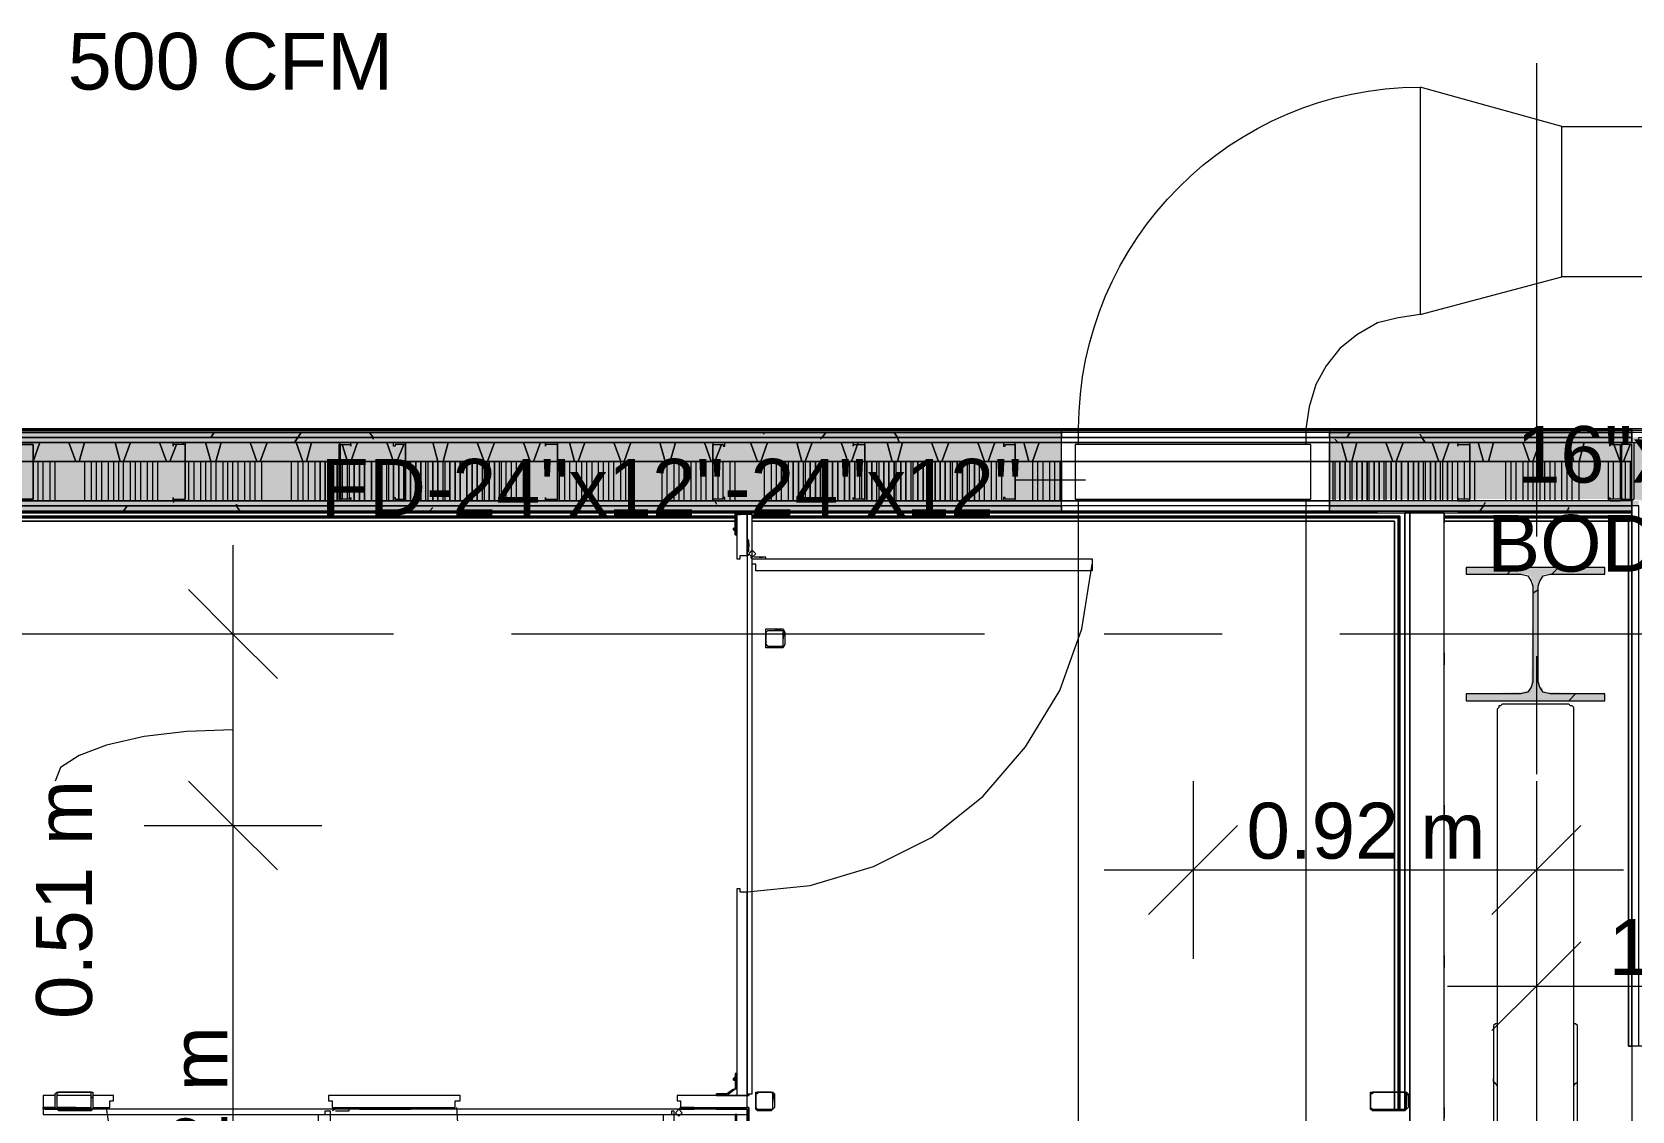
# Model space of a CAD drawing. Header units: metres. Extents: x -2 to 237, y -8 to 52.
# Drawn here: x 36.022 to 40.313, y 30.914 to 33.807 of the extents above; entities that cross this region are included whole.
import ezdxf

# ---------------------------------------------------------------- set-up
doc = ezdxf.new("R2010")
doc.units = ezdxf.units.M
doc.layers.add('HVAC - Ductos', color=5, linetype='Continuous', lineweight=0)
doc.layers.add('PDF_Text', color=7, linetype='Continuous', lineweight=0)
doc.layers.add('PDF_Geometry', color=7, linetype='Continuous', lineweight=0, true_color=0xaaaaaa)
doc.layers.add('PDF_Solid Fills', color=7, linetype='Continuous', lineweight=0, true_color=0xffffff)
doc.styles.add('PDF Helvetica', font='')
doc.styles.get('PDF Helvetica').set_extended_font_data('Helvetica')

msp = doc.modelspace()

# ---------------------------------------------------------------- hatches: boundary and pattern name
at = {"layer": 'PDF_Solid Fills', "lineweight": 0, "transparency": 33554559}
h = msp.add_hatch(color=256, dxfattribs=at)
h.paths.add_polyline_path([(31.3194, 32.7197), (31.3194, 32.7334), (31.159, 32.7334), (31.159, 32.7197)])
h.paths.add_polyline_path([(39.5022, 32.7197), (40.3131, 32.7197), (40.3131, 32.7334), (39.5022, 32.7334)])
h.paths.add_polyline_path([(38.7828, 32.7197), (38.7828, 32.7334), (31.8142, 32.7334), (31.8142, 32.7197)])
h = msp.add_hatch(color=256, dxfattribs=at)
h.paths.add_polyline_path([(31.3194, 32.7197), (31.3194, 32.7334), (31.159, 32.7334), (31.159, 32.7197)])
h.paths.add_polyline_path([(39.5022, 32.7197), (40.3131, 32.7197), (40.3131, 32.7334), (39.5022, 32.7334)])
h.paths.add_polyline_path([(38.7828, 32.7197), (38.7828, 32.7334), (31.8142, 32.7334), (31.8142, 32.7197)])
h = msp.add_hatch(color=256, dxfattribs=at)
h.paths.add_polyline_path([(31.3194, 32.7059), (31.3194, 32.7197), (31.159, 32.7197), (31.159, 32.7059)])
h.paths.add_polyline_path([(39.5022, 32.7197), (39.5022, 32.7059), (40.3314, 32.7059), (40.3314, 32.7197)])
h.paths.add_polyline_path([(31.8142, 32.7197), (31.8142, 32.7059), (38.7828, 32.7059), (38.7828, 32.7197)])
h = msp.add_hatch(color=256, dxfattribs=at)
h.paths.add_polyline_path([(31.3194, 32.7059), (31.3194, 32.7197), (31.159, 32.7197), (31.159, 32.7059)])
h.paths.add_polyline_path([(39.5022, 32.7197), (39.5022, 32.7059), (40.3131, 32.7059), (40.3131, 32.7197)])
h.paths.add_polyline_path([(31.8142, 32.7197), (31.8142, 32.7059), (38.7828, 32.7059), (38.7828, 32.7197)])
h = msp.add_hatch(color=256, dxfattribs=at)
h.paths.add_polyline_path([(31.3194, 32.6555), (31.3194, 32.7059), (31.159, 32.7059), (31.159, 32.6555)])
h.paths.add_polyline_path([(39.5022, 32.7059), (39.5022, 32.6555), (40.3451, 32.6555), (40.3451, 32.7059)])
h.paths.add_polyline_path([(31.8142, 32.7059), (31.8142, 32.6555), (38.7828, 32.6555), (38.7828, 32.7059)])
h = msp.add_hatch(color=256, dxfattribs=at)
h.paths.add_polyline_path([(31.3194, 32.6555), (31.3194, 32.7059), (31.159, 32.7059), (31.159, 32.6555)])
h.paths.add_polyline_path([(39.5022, 32.7059), (39.5022, 32.6555), (40.3131, 32.6555), (40.3131, 32.7059)])
h.paths.add_polyline_path([(31.8142, 32.7059), (31.8142, 32.6555), (38.7828, 32.6555), (38.7828, 32.7059)])
h = msp.add_hatch(color=256, dxfattribs=at)
h.paths.add_polyline_path([(36.4004, 32.7059), (36.4279, 32.7013), (36.4279, 32.7059)])
h.paths.add_polyline_path([(36.4279, 32.5547), (36.4004, 32.5547), (36.4279, 32.5502)])
h = msp.add_hatch(color=256, dxfattribs=at)
h.paths.add_polyline_path([(36.996, 32.7059), (37.0235, 32.7013), (37.0235, 32.7059)])
h.paths.add_polyline_path([(37.0235, 32.5547), (36.9914, 32.5547), (37.0235, 32.5502)])
h = msp.add_hatch(color=256, dxfattribs=at)
h.paths.add_polyline_path([(37.4266, 32.7013), (37.4266, 32.7059), (37.3992, 32.7059)])
h.paths.add_polyline_path([(37.4266, 32.5502), (37.4266, 32.5547), (37.3992, 32.5547)])
h = msp.add_hatch(color=256, dxfattribs=at)
h.paths.add_polyline_path([(40.3131, 32.7013), (40.3131, 32.7059), (40.2856, 32.7059)])
h.paths.add_polyline_path([(40.3131, 32.5502), (40.3131, 32.5547), (40.2856, 32.5547)])
h.paths.add_polyline_path([(40.3131, 32.5547), (40.3177, 32.628), (40.3131, 32.628)])
h = msp.add_hatch(color=256, dxfattribs=at)
h.paths.add_polyline_path([(31.3194, 32.5502), (31.3194, 32.6555), (31.159, 32.6555), (31.159, 32.5502)])
h.paths.add_polyline_path([(40.3451, 32.5502), (40.3451, 32.6555), (39.5022, 32.6555), (39.5022, 32.5547), (40.3131, 32.5547)])
h.paths.add_polyline_path([(38.7828, 32.5547), (38.7828, 32.6555), (31.8142, 32.6555), (31.8142, 32.5502), (38.2239, 32.5547)])
h = msp.add_hatch(color=256, dxfattribs=at)
h.paths.add_polyline_path([(31.3194, 32.5502), (31.3194, 32.6555), (31.159, 32.6555), (31.159, 32.5502)])
h.paths.add_polyline_path([(39.5022, 32.5547), (40.3131, 32.5547), (40.3131, 32.6555), (39.5022, 32.6555)])
h.paths.add_polyline_path([(38.7828, 32.5502), (38.7828, 32.6555), (31.8142, 32.6555), (31.8142, 32.5502)])
h = msp.add_hatch(color=256, dxfattribs=at)
h.paths.add_polyline_path([(31.3194, 32.5364), (31.3194, 32.5502), (31.159, 32.5502), (31.159, 32.5364)])
h.paths.add_polyline_path([(39.5022, 32.5502), (39.5022, 32.5364), (40.3314, 32.5364), (40.3314, 32.5502)])
h.paths.add_polyline_path([(31.8142, 32.5502), (31.8142, 32.5364), (38.7828, 32.5364), (38.7828, 32.5502)])
h = msp.add_hatch(color=256, dxfattribs=at)
h.paths.add_polyline_path([(31.3194, 32.5364), (31.3194, 32.5502), (31.159, 32.5502), (31.159, 32.5364)])
h.paths.add_polyline_path([(39.5022, 32.5502), (39.5022, 32.5364), (40.3131, 32.5364), (40.3131, 32.5502)])
h.paths.add_polyline_path([(31.8142, 32.5502), (31.8142, 32.5364), (38.7828, 32.5364), (38.7828, 32.5502)])
h = msp.add_hatch(color=256, dxfattribs=at)
h.paths.add_polyline_path([(31.3194, 32.5227), (31.3194, 32.5364), (31.159, 32.5364), (31.159, 32.5227)])
h.paths.add_polyline_path([(39.5022, 32.5364), (39.5022, 32.5227), (40.3131, 32.5227), (40.3131, 32.5364)])
h.paths.add_polyline_path([(31.8142, 32.5364), (31.8142, 32.5227), (38.7828, 32.5227), (38.7828, 32.5364)])
h = msp.add_hatch(color=256, dxfattribs=at)
h.paths.add_polyline_path([(31.3194, 32.5227), (31.3194, 32.5364), (31.159, 32.5364), (31.159, 32.5227)])
h.paths.add_polyline_path([(39.5022, 32.5364), (39.5022, 32.5227), (40.3131, 32.5227), (40.3131, 32.5364)])
h.paths.add_polyline_path([(31.8142, 32.5364), (31.8142, 32.5227), (38.7828, 32.5227), (38.7828, 32.5364)])
msp.add_hatch(color=256, dxfattribs=at).paths.add_polyline_path([(40.2398, 32.3531), (40.2398, 32.3715), (39.8687, 32.3715), (39.8687, 32.3531), (40.0336, 32.3531), (40.0428, 32.344), (40.0428, 32.3348), (40.0474, 32.3348), (40.0428, 32.0553), (40.0382, 32.0462), (40.0336, 32.0416), (40.0153, 32.037), (39.8687, 32.0324), (39.8687, 32.0141), (40.2398, 32.0141), (40.2398, 32.0324), (40.0932, 32.037), (40.0748, 32.037), (40.0748, 32.0462), (40.0702, 32.0508), (40.0657, 32.0508), (40.0657, 32.0645), (40.0611, 32.0645), (40.0611, 32.3257), (40.0657, 32.3394), (40.0702, 32.344), (40.0748, 32.3531)])
h = msp.add_hatch(color=256, dxfattribs=at)
h.paths.add_polyline_path([(38.0406, 32.1973), (38.0361, 32.1973), (38.0361, 32.1653), (38.0406, 32.1973)])
h.paths.add_polyline_path([(38.0315, 32.2019), (38.0315, 32.2065), (37.9948, 32.2065)])
h.paths.add_polyline_path([(37.9948, 32.1607), (38.0315, 32.1561), (38.0315, 32.1607)])
h = msp.add_hatch(color=256, dxfattribs=at)
h.paths.add_polyline_path([(36.0843, 30.9236), (36.0888, 30.9603), (36.0843, 30.9603)])
h.paths.add_polyline_path([(36.0934, 30.9191), (36.1796, 30.9145), (36.1805, 30.9145), (36.1805, 30.9191)])
h.paths.add_polyline_path([(36.1805, 30.9236), (36.185, 30.9603), (36.1805, 30.9603)])
h = msp.add_hatch(color=256, dxfattribs=at)
h.paths.add_polyline_path([(38.0085, 30.9236), (38.0131, 30.9603), (38.0085, 30.9603)])
h.paths.add_polyline_path([(37.9673, 30.9191), (38.0036, 30.9145), (38.004, 30.9145), (38.004, 30.9191)])
h = msp.add_hatch(color=256, dxfattribs=at)
h.paths.add_polyline_path([(39.7083, 30.9236), (39.7129, 30.9603), (39.7083, 30.9603)])
h.paths.add_polyline_path([(39.6167, 30.9191), (39.7029, 30.9145), (39.7037, 30.9145), (39.7037, 30.9191)])

# ---------------------------------------------------------------- linework, layer by layer
at = {"layer": 'HVAC - Ductos', "lineweight": 0}
msp.add_lwpolyline([(39.745, 33.6589), (39.745, 33.0496), (40.1253, 33.1503), (40.1253, 33.5536), (39.745, 33.6589), (39.745, 33.0496), (39.6855, 33.0404), (39.6304, 33.0266), (39.5755, 32.9946), (39.5296, 32.9579), (39.493, 32.9121), (39.4655, 32.8617), (39.4472, 32.8021), (39.438, 32.7426), (38.8287, 32.7426, -0.413488)], format="xyb", close=True, dxfattribs=at)
for points in [[(40.1253, 33.5536), (40.6797, 33.5536), (40.6797, 33.1503), (40.1253, 33.1503)], [(38.8195, 32.5547), (39.4518, 32.5547), (39.4518, 32.7013), (38.8195, 32.7013)], [(38.8287, 32.7059), (38.8287, 32.7426), (39.438, 32.7426), (39.438, 32.7059)], [(39.438, 32.7059), (39.438, 32.7013), (38.8287, 32.7013), (38.8287, 32.7059)], [(38.8287, 28.5733), (38.8287, 32.5547), (39.438, 32.5547), (39.438, 28.5733)]]:
    msp.add_lwpolyline(points, close=True, dxfattribs=at)
for points in [[(38.847, 32.6051), (38.6591, 32.6051)], [(36.5607, 32.431), (36.5607, 31.6797), (36.5607, 29.9615), (36.5607, 27.7807), (36.5607, 27.2584), (36.5607, 25.7831)], [(36.6799, 32.0737), (36.5607, 32.1928), (36.4416, 32.3119)], [(36.799, 32.1928), (36.5607, 32.1928), (36.3225, 32.1928)], [(36.5607, 31.9362), (36.4371, 31.9316), (36.3225, 31.9179), (36.2217, 31.895), (36.1484, 31.8675), (36.098, 31.8354), (36.0843, 31.7988)], [(36.6799, 31.5605), (36.5607, 31.6797), (36.4416, 31.7988)], [(39.1357, 31.7988), (39.1357, 31.5605), (39.1357, 31.3223)], [(40.0566, 31.7988), (40.0566, 31.5605), (40.0566, 31.3223)], [(36.3225, 31.6797), (36.5607, 31.6797), (36.799, 31.6797)], [(39.2547, 31.6797), (39.1357, 31.5605), (39.0165, 31.4414)], [(40.1756, 31.6797), (40.0566, 31.5605), (39.9374, 31.4414)], [(38.8974, 31.5605), (40.2902, 31.5605)], [(40.0566, 31.4872), (40.0566, 31.249), (40.0566, 31.0107)], [(40.1756, 31.3681), (40.0566, 31.249), (39.9374, 31.1299)], [(39.8183, 31.249), (41.0828, 31.249), (42.2466, 31.249), (43.4057, 31.249)]]:
    msp.add_lwpolyline(points, dxfattribs=at)
at = {"layer": 'PDF_Geometry', "lineweight": 0}
for points in [[(40.0566, 33.7231), (40.0566, 32.454)], [(29.9907, 32.738), (29.9907, 32.8433), (29.2897, 32.8433), (29.9907, 32.8433), (29.2897, 32.8433), (29.9907, 32.8433), (29.9907, 32.8479), (29.2851, 32.8479), (29.2897, 32.8433), (29.2851, 32.8479), (29.2851, 32.8433), (29.2851, 32.8479), (29.9907, 32.8479), (29.9907, 32.8433), (29.9907, 32.8251), (29.4271, 32.8251), (29.9907, 32.8251), (29.9907, 32.738), (31.159, 32.738), (40.3131, 32.738)], [(40.3131, 32.7197), (39.5022, 32.7197), (39.5022, 32.7334), (38.7828, 32.7334), (31.8142, 32.7334), (31.8142, 32.7197), (31.3194, 32.7197), (31.159, 32.7197), (29.4134, 32.7197), (29.4134, 32.7059), (29.4134, 32.518), (29.4134, 31.9133), (29.4134, 25.554), (29.4134, 22.5485)], [(52.427, 32.738), (43.9601, 32.738), (44.629, 32.738), (44.629, 32.7426), (43.9601, 32.7426), (40.3131, 32.7426), (31.159, 32.7426), (29.9907, 32.7426)], [(40.3451, 32.7059), (40.3314, 32.7059), (40.3314, 32.7197), (40.8445, 32.7197), (40.8445, 32.7059), (40.5834, 32.7059), (40.8445, 32.7059), (41.3257, 32.7059), (41.3257, 32.7197), (40.8445, 32.7197), (40.8445, 32.7334), (40.3451, 32.7334), (40.3314, 32.7334), (40.3131, 32.7334), (39.5022, 32.7334), (38.7828, 32.7334), (38.7828, 32.7197), (39.5022, 32.7197), (39.5022, 32.7059), (38.7828, 32.7059), (31.8142, 32.7059), (31.3194, 32.7059)], [(39.5022, 32.7197), (38.7828, 32.7197), (31.8142, 32.7197)], [(35.6169, 32.6555), (36.0247, 32.6555), (36.4325, 32.6555), (36.8494, 32.6555), (37.0235, 32.6555), (37.4312, 32.6555), (37.8482, 32.6555), (38.2559, 32.6555), (38.6591, 32.6555), (38.7828, 32.6555), (38.7828, 32.7059), (31.8142, 32.7059)], [(36.0247, 32.7013), (36.0247, 32.7013)], [(36.0247, 32.7013), (36.0247, 32.7013)], [(37.0235, 32.7013), (37.0235, 32.7013)], [(38.7828, 32.738), (39.5022, 32.738)], [(38.7828, 32.7059), (38.7828, 32.7197)], [(39.5022, 32.5364), (39.5022, 32.5502), (38.7828, 32.5502), (38.7828, 32.6555), (38.7828, 32.7059), (39.5022, 32.7059), (40.3131, 32.7059), (40.3314, 32.7059), (40.3451, 32.7059), (40.3451, 32.6555), (40.3451, 31.0886)], [(38.7828, 32.6555), (39.5022, 32.6555), (39.5022, 32.7059)], [(40.501, 32.5547), (40.8445, 32.5547), (40.8445, 32.738), (40.3131, 32.738), (39.5022, 32.738), (39.5022, 32.518), (40.3131, 32.518), (40.3131, 31.0886), (40.3131, 31.0657), (40.3131, 30.8916), (40.3131, 25.5448), (40.5147, 25.5448), (40.5147, 30.8916), (41.7655, 30.8916), (41.7655, 31.0886), (40.501, 31.0886)], [(43.9601, 32.6097), (43.9601, 32.738), (40.3131, 32.738), (40.3131, 32.7059), (39.5022, 32.7059), (39.5022, 32.6555), (39.8779, 32.6555), (40.2856, 32.6555), (40.3131, 32.6555)], [(36.4004, 32.6967), (36.4004, 32.6967)], [(37.3992, 32.6967), (37.3992, 32.6967)], [(40.2856, 32.6967), (40.2856, 32.6967)], [(35.6169, 32.6555), (36.0247, 32.6555), (36.4325, 32.6555), (36.8494, 32.6555), (37.0235, 32.6555), (37.4312, 32.6555), (37.8482, 32.6555), (38.2559, 32.6555), (38.6591, 32.6555), (38.7828, 32.6555), (38.7828, 32.5502), (31.8142, 32.5502)], [(33.5872, 32.6555), (33.1841, 32.6555), (32.7763, 32.6555), (32.3731, 32.6555), (31.9654, 32.6555), (31.8142, 32.6555), (31.8142, 32.5502), (38.7828, 32.5502), (39.5022, 32.5502)], [(40.3131, 32.6555), (40.2856, 32.6555), (39.8779, 32.6555), (39.5022, 32.6555), (38.7828, 32.6555), (38.6591, 32.6555), (38.2559, 32.6555), (37.8482, 32.6555), (37.4312, 32.6555), (37.0235, 32.6555), (36.8494, 32.6555), (36.4325, 32.6555), (36.0247, 32.6555), (35.6169, 32.6555)], [(36.0247, 32.5547), (36.0247, 32.6555)], [(36.0385, 32.5502), (36.0385, 32.6555)], [(36.0521, 32.5502), (36.0521, 32.6555)], [(36.0705, 32.5502), (36.0705, 32.6555)], [(36.0843, 32.5502), (36.0843, 32.6555)], [(36.1622, 32.6555), (36.1622, 32.5502)], [(36.1805, 32.6555), (36.1805, 32.5502)], [(36.1942, 32.6555), (36.1942, 32.5502)], [(36.208, 32.6555), (36.208, 32.5502)], [(36.2263, 32.6555), (36.2263, 32.5502)], [(36.24, 32.6555), (36.24, 32.5502)], [(36.2538, 32.6555), (36.2538, 32.5502)], [(36.2675, 32.5502), (36.2675, 32.6555)], [(36.2858, 32.5502), (36.2858, 32.6555)], [(36.2996, 32.5502), (36.2996, 32.6555)], [(36.3134, 32.5502), (36.3134, 32.6555)], [(36.3316, 32.5502), (36.3316, 32.6555)], [(36.3454, 32.5502), (36.3454, 32.6555)], [(36.3592, 32.5502), (36.3592, 32.6555)], [(36.4416, 32.6555), (36.4416, 32.5502)], [(36.4554, 32.6555), (36.4554, 32.5502)], [(36.4737, 32.6555), (36.4737, 32.5502)], [(36.4875, 32.6555), (36.4875, 32.5502)], [(36.5012, 32.6555), (36.5012, 32.5502)], [(36.5149, 32.6555), (36.5149, 32.5502)], [(36.5333, 32.6555), (36.5333, 32.5502)], [(36.547, 32.5502), (36.547, 32.6555)], [(36.5607, 32.5502), (36.5607, 32.6555)], [(36.5745, 32.5502), (36.5745, 32.6555)], [(36.5928, 32.5502), (36.5928, 32.6555)], [(36.6065, 32.5502), (36.6065, 32.6555)], [(36.6203, 32.5502), (36.6203, 32.6555)], [(36.6386, 32.5502), (36.6386, 32.6555)], [(36.7165, 32.6555), (36.7165, 32.5502)], [(36.7348, 32.6555), (36.7348, 32.5502)], [(36.7486, 32.6555), (36.7486, 32.5502)], [(36.7624, 32.6555), (36.7624, 32.5502)], [(36.7806, 32.6555), (36.7806, 32.5502)], [(36.8219, 32.5502), (36.8219, 32.6555)], [(36.8265, 32.6555), (36.8265, 32.5502)], [(36.8677, 32.5547), (36.8677, 32.6555)], [(36.8723, 32.6555), (36.8723, 32.5547)], [(36.9731, 32.5502), (36.9731, 32.6555)], [(36.9777, 32.6555), (36.9777, 32.5502)], [(37.0052, 32.5547), (37.0052, 32.6555)], [(37.0647, 32.5502), (37.0647, 32.6555)], [(37.0785, 32.5502), (37.0785, 32.6555)], [(37.0831, 32.6555), (37.0831, 32.5502)], [(37.1243, 32.5502), (37.1243, 32.6555)], [(37.1289, 32.6555), (37.1289, 32.5502)], [(37.2297, 32.5502), (37.2297, 32.6555)], [(37.2342, 32.6555), (37.2342, 32.5502)], [(37.2755, 32.5502), (37.2755, 32.6555)], [(37.28, 32.6555), (37.28, 32.5502)], [(37.2938, 32.5502), (37.2938, 32.6555)], [(37.3076, 32.5502), (37.3076, 32.6555)], [(37.3213, 32.5502), (37.3213, 32.6555)], [(37.3396, 32.5502), (37.3396, 32.6555)], [(37.3534, 32.5502), (37.3534, 32.6555)], [(37.4358, 32.6555), (37.4358, 32.5502)], [(37.4496, 32.6555), (37.4496, 32.5502)], [(37.4633, 32.6555), (37.4633, 32.5502)], [(37.4817, 32.6555), (37.4817, 32.5502)], [(37.4954, 32.6555), (37.4954, 32.5502)], [(37.5091, 32.6555), (37.5091, 32.5502)], [(37.5229, 32.6555), (37.5229, 32.5502)], [(37.5412, 32.5502), (37.5412, 32.6555)], [(37.5549, 32.5502), (37.5549, 32.6555)], [(37.5687, 32.5502), (37.5687, 32.6555)], [(37.5825, 32.5502), (37.5825, 32.6555)], [(37.6008, 32.5502), (37.6008, 32.6555)], [(37.6145, 32.5502), (37.6145, 32.6555)], [(37.6283, 32.5502), (37.6283, 32.6555)], [(37.7107, 32.6555), (37.7107, 32.5502)], [(37.7245, 32.6555), (37.7245, 32.5502)], [(37.7428, 32.6555), (37.7428, 32.5502)], [(37.7566, 32.6555), (37.7566, 32.5502)], [(37.7703, 32.6555), (37.7703, 32.5502)], [(37.7886, 32.6555), (37.7886, 32.5502)], [(37.8024, 32.6555), (37.8024, 32.5502)], [(37.8161, 32.5502), (37.8161, 32.6555)], [(37.8298, 32.5502), (37.8298, 32.6555)], [(37.8482, 32.5502), (37.8482, 32.6555)], [(37.862, 32.5547), (37.862, 32.6555)], [(37.8756, 32.5547), (37.8756, 32.6555)], [(37.894, 32.5502), (37.894, 32.6555)], [(37.9078, 32.5502), (37.9078, 32.6555)], [(37.9856, 32.6555), (37.9856, 32.5502)], [(38.004, 32.6555), (38.004, 32.5502)], [(38.0177, 32.6555), (38.0177, 32.5502)], [(38.0315, 32.6555), (38.0315, 32.5502)], [(38.0498, 32.6555), (38.0498, 32.5502)], [(38.091, 32.5502), (38.091, 32.6555)], [(38.0956, 32.6555), (38.0956, 32.5502)], [(38.1369, 32.5502), (38.1369, 32.6555)], [(38.1414, 32.6555), (38.1414, 32.5502)], [(38.2422, 32.5547), (38.2422, 32.6555)], [(38.2467, 32.6555), (38.2467, 32.5547)], [(38.2743, 32.5502), (38.2743, 32.6555)], [(38.288, 32.5502), (38.288, 32.6555)], [(38.2926, 32.6555), (38.2926, 32.5502)], [(38.3384, 32.6555), (38.3384, 32.5502)], [(38.3796, 32.5502), (38.3796, 32.6555)], [(38.3842, 32.6555), (38.3842, 32.5502)], [(38.485, 32.5502), (38.485, 32.6555)], [(38.4896, 32.6555), (38.4896, 32.5502)], [(38.5308, 32.5502), (38.5308, 32.6555)], [(38.5354, 32.6555), (38.5354, 32.5502)], [(38.5629, 32.5502), (38.5629, 32.6555)], [(38.5767, 32.5502), (38.5767, 32.6555)], [(38.595, 32.5502), (38.595, 32.6555)], [(38.6087, 32.5502), (38.6087, 32.6555)], [(38.6225, 32.5502), (38.6225, 32.6555)], [(38.7049, 32.6555), (38.7049, 32.5502)], [(38.7187, 32.6555), (38.7187, 32.5502)], [(38.7325, 32.6555), (38.7325, 32.5502)], [(38.7508, 32.6555), (38.7508, 32.5502)], [(38.7645, 32.6555), (38.7645, 32.5502)], [(38.7783, 32.6555), (38.7783, 32.5502)], [(40.3131, 32.5502), (39.5022, 32.5502), (39.5022, 32.6555)], [(40.3131, 32.5502), (39.5022, 32.5502), (39.5022, 32.6555), (39.8779, 32.6555), (40.2856, 32.6555), (40.3131, 32.6555)], [(39.5113, 32.5502), (39.5113, 32.6555)], [(39.5159, 32.6555), (39.5159, 32.5502)], [(39.5434, 32.5502), (39.5434, 32.6555)], [(39.5571, 32.5502), (39.5571, 32.6555)], [(39.5617, 32.6555), (39.5617, 32.5502)], [(39.6075, 32.6555), (39.6075, 32.5502)], [(39.6488, 32.5502), (39.6488, 32.6555)], [(39.6533, 32.6555), (39.6533, 32.5502)], [(39.7541, 32.5502), (39.7541, 32.6555)], [(39.7587, 32.6555), (39.7587, 32.5502)], [(39.7999, 32.5502), (39.7999, 32.6555)], [(39.8045, 32.6555), (39.8045, 32.5502)], [(39.832, 32.5502), (39.832, 32.6555)], [(39.8458, 32.5502), (39.8458, 32.6555)], [(39.8641, 32.5547), (39.8641, 32.6555)], [(39.8916, 32.5502), (39.8916, 32.6555)], [(39.974, 32.6555), (39.974, 32.5502)], [(39.9878, 32.6555), (39.9878, 32.5502)], [(40.0016, 32.6555), (40.0016, 32.5502)], [(40.0199, 32.6555), (40.0199, 32.5502)], [(40.0336, 32.6555), (40.0336, 32.5502)], [(40.0474, 32.6555), (40.0474, 32.5502)], [(40.0657, 32.6555), (40.0657, 32.5502)], [(40.0794, 32.5502), (40.0794, 32.6555)], [(40.0932, 32.5502), (40.0932, 32.6555)], [(40.1069, 32.5502), (40.1069, 32.6555)], [(40.1253, 32.5502), (40.1253, 32.6555)], [(40.139, 32.5502), (40.139, 32.6555)], [(40.1527, 32.5502), (40.1527, 32.6555)], [(40.171, 32.5502), (40.171, 32.6555)], [(40.2489, 32.6555), (40.2489, 32.5502)], [(40.2627, 32.6555), (40.2627, 32.5547)], [(40.2811, 32.6555), (40.2811, 32.5547)], [(40.2948, 32.6555), (40.2948, 32.5547)], [(40.3085, 32.6555), (40.3085, 32.5547)], [(40.3406, 31.0886), (40.3451, 31.0886), (40.3314, 31.0886), (40.3314, 32.5364), (40.3131, 32.5364), (39.5022, 32.5364), (38.7828, 32.5364), (38.7828, 32.5226), (39.5022, 32.5226), (38.7828, 32.5226), (31.8142, 32.5226), (31.3194, 32.5226), (31.3194, 32.5364), (31.159, 32.5364), (29.5967, 32.5364), (29.5967, 32.5226), (29.5967, 32.518), (29.5967, 31.9133), (29.6104, 31.9133)], [(38.7828, 32.5364), (31.8142, 32.5364), (31.3194, 32.5364)], [(36.0247, 32.5547), (36.0247, 32.5547)], [(36.0247, 32.5547), (36.0247, 32.5547)], [(36.4004, 32.5593), (36.4004, 32.5593)], [(37.0235, 32.5547), (37.0235, 32.5547)], [(37.3992, 32.5593), (37.3992, 32.5593)], [(40.3314, 31.0886), (40.3131, 31.0886), (40.3131, 32.5226), (39.5022, 32.5226), (39.5022, 32.5364), (38.7828, 32.5364), (38.7828, 32.5502)], [(40.2856, 32.5593), (40.2856, 32.5593)], [(37.9123, 32.4585), (37.9078, 32.4585), (37.9078, 32.518), (37.9123, 32.518), (31.7455, 32.518), (37.9123, 32.518)], [(37.9078, 32.5089), (31.75, 32.5089)], [(37.9078, 32.5089), (31.75, 32.5089)], [(31.75, 32.5089), (37.9078, 32.5089)], [(31.75, 32.5089), (37.9078, 32.5089)], [(37.9078, 32.5044), (31.75, 32.5044)], [(37.9078, 32.5044), (31.75, 32.5044)], [(38.7828, 32.518), (38.7828, 32.5226), (31.8142, 32.5226), (31.8142, 32.518), (38.7828, 32.518), (39.5022, 32.518)], [(37.9948, 32.518), (39.6304, 32.518), (37.9948, 32.518), (37.9948, 32.5135), (37.9673, 32.5135), (37.9536, 32.5044), (37.9673, 32.5135), (37.9948, 32.5135), (37.9948, 32.518), (37.9673, 32.518), (37.9536, 32.5089), (37.9673, 32.518), (37.949, 32.518), (37.9123, 32.518), (37.9123, 32.5135)], [(37.9169, 32.5135), (37.9215, 32.5135), (37.9169, 32.5135)], [(37.9169, 32.5135), (37.9215, 32.5135), (37.9169, 32.5135)], [(37.9398, 32.4998), (37.9398, 32.4585)], [(37.9673, 32.518), (37.9673, 32.518)], [(37.9764, 32.5135), (37.9764, 32.5135)], [(37.9764, 32.5135), (37.981, 32.5135), (37.9764, 32.5135)], [(37.9764, 32.5135), (37.9764, 32.5135)], [(37.9764, 32.5135), (37.981, 32.5135), (37.9764, 32.5135)], [(37.9948, 32.518), (37.9948, 32.518)], [(39.8091, 32.518), (39.7037, 32.518)], [(39.7037, 32.518), (39.7037, 30.9649), (39.7037, 30.9191)], [(39.7037, 30.9191), (39.7037, 30.9649), (39.7037, 32.518)], [(39.7037, 30.9191), (39.7037, 30.9649), (39.7037, 32.518)], [(39.7037, 32.518), (39.7037, 30.9649), (39.7037, 30.9191)], [(39.7175, 29.3934), (39.7175, 32.518), (39.7175, 27.1118)], [(39.8091, 25.5815), (39.8091, 25.554), (39.8091, 32.518), (39.8091, 32.4906)], [(39.8091, 25.554), (39.8091, 32.518)], [(40.3131, 32.5089), (39.8091, 32.5089), (40.3131, 32.5089), (39.8091, 32.5089), (40.3131, 32.5089)], [(40.3085, 32.5044), (39.8091, 32.5044)], [(40.3085, 32.5044), (39.8091, 32.5044)], [(37.9032, 32.4768), (37.9032, 32.4722), (37.9032, 32.4768)], [(37.9032, 32.4768), (37.9032, 32.4722), (37.9032, 32.4768)], [(37.9444, 32.4127), (37.9444, 32.4173), (37.9444, 32.4448), (37.9398, 32.4448)], [(37.9444, 32.4035), (37.9398, 32.4081), (37.9398, 32.4173)], [(37.9444, 32.4356), (37.9444, 32.431), (37.9444, 32.4264)], [(37.9398, 31.501), (37.9307, 31.501), (38.1093, 31.5193), (38.2789, 31.5696), (38.4346, 31.6476), (38.5721, 31.7575), (38.6866, 31.8904), (38.7783, 32.0416), (38.8378, 32.2065), (38.8653, 32.3806)], [(37.949, 32.3989), (37.9536, 32.3943), (37.9627, 32.3943), (37.9902, 32.3943), (37.9902, 32.3989), (37.9627, 32.3989), (37.9582, 32.3989)], [(37.9718, 32.3989), (37.9764, 32.3989), (37.981, 32.3989)], [(37.9718, 32.3989), (37.9718, 32.3989)], [(39.9786, 32.3531), (39.997, 32.3715)], [(40.0978, 32.3531), (40.1161, 32.3715)], [(40.0474, 32.3027), (40.0611, 32.3119)], [(36.3592, 32.1928), (35.0855, 32.1928)], [(36.9914, 32.1928), (36.6753, 32.1928)], [(38.5767, 32.1928), (37.3076, 32.1928)], [(39.2135, 32.1928), (38.8974, 32.1928)], [(40.7987, 32.1928), (39.5296, 32.1928)], [(39.8091, 32.1424), (39.8091, 32.1103)], [(40.0566, 32.1332), (40.0566, 31.8171)], [(40.1436, 32.0141), (40.1619, 32.0324)], [(40.1573, 28.0281), (40.1573, 31.9912), (40.1573, 31.9958), (40.1527, 32.0004), (40.1482, 32.0004), (40.1436, 32.005), (40.139, 32.005), (40.1344, 32.005), (39.9786, 32.005), (39.9695, 32.005), (39.9649, 32.005), (39.9604, 32.0004), (39.9558, 32.0004), (39.9558, 31.9958), (39.9512, 31.9912), (39.9512, 28.0281)], [(39.8091, 31.7346), (39.8091, 31.7071)], [(37.9123, 31.5101), (37.9123, 31.5055)], [(40.0566, 31.501), (40.0566, 30.2318)], [(39.8091, 31.3314), (39.8091, 31.2993)], [(39.9512, 31.1481), (39.9466, 31.1481), (39.942, 31.1436), (39.942, 31.139), (39.942, 31.1299), (39.942, 31.0016)], [(40.1573, 30.9832), (40.1619, 30.9878), (40.1665, 30.9924), (40.1665, 30.997), (40.1665, 31.0016), (40.1665, 31.1299), (40.1665, 31.139), (40.1665, 31.1436), (40.1619, 31.1481), (40.1573, 31.1481)], [(40.3131, 31.0886), (40.3085, 31.0886), (40.3039, 31.0886), (40.3085, 31.0886), (40.3039, 31.0886), (40.3085, 31.0886), (40.3131, 31.0886)], [(37.9032, 31.0016), (37.9032, 30.997), (37.9032, 31.0016)], [(37.9032, 31.0016), (37.9032, 30.997), (37.9032, 31.0016)], [(37.9123, 31.0153), (37.9078, 31.0153), (37.9078, 30.9741)], [(37.9078, 30.997), (37.9078, 31.0061), (37.9078, 30.997)], [(37.9078, 30.997), (37.9078, 31.0061), (37.9078, 30.997)], [(39.9512, 30.9832), (39.9466, 30.9878), (39.942, 30.9924), (39.942, 30.997), (39.942, 31.0016), (39.942, 27.8906), (39.942, 27.886), (39.942, 27.8815), (39.9466, 27.8769), (39.9558, 27.8723), (39.9604, 27.8677), (39.9695, 27.8677), (40.139, 27.8677), (40.1482, 27.8677), (40.1527, 27.8723), (40.1619, 27.8769), (40.1665, 27.8815), (40.1665, 27.886), (40.1665, 27.8906), (40.1665, 31.0016)], [(36.0843, 30.9558), (36.0521, 30.9558), (36.0521, 30.9328), (36.0521, 30.9236), (36.0843, 30.9236), (36.0567, 30.9236), (36.0521, 30.9236), (36.0521, 30.9191), (36.0521, 30.9236), (36.0567, 30.9236)], [(36.1805, 30.9558), (36.0888, 30.9558)], [(36.1805, 30.9512), (36.185, 30.9512)], [(36.185, 30.9236), (36.2309, 30.9236), (36.2309, 30.942), (36.24, 30.942), (36.24, 30.9558), (36.185, 30.9558)], [(37.9398, 30.9558), (37.8986, 30.9558), (37.8574, 30.9558), (37.9398, 30.9558), (37.9444, 30.9558), (37.9444, 30.9603), (37.9444, 30.9558), (37.9398, 30.9558), (37.8574, 30.9558), (37.8574, 30.9603), (37.8848, 30.9603), (37.9032, 30.9741)], [(37.8665, 30.9603), (37.8665, 30.9603)], [(37.8711, 30.9603), (37.8665, 30.9603), (37.8711, 30.9603)], [(37.8665, 30.9603), (37.8665, 30.9603)], [(37.8711, 30.9603), (37.8665, 30.9603), (37.8711, 30.9603)], [(37.9032, 30.9558), (37.8986, 30.9558), (37.8848, 30.9558), (37.9078, 30.9741), (37.9123, 30.9741)], [(37.8848, 30.9558), (37.8848, 30.9558)], [(37.9627, 30.9236), (37.9627, 30.9603), (37.9627, 30.9236)], [(39.7083, 30.9558), (39.7129, 30.9603)], [(36.1392, 30.9236), (36.1392, 30.9191), (36.1118, 30.9191), (36.098, 30.9191), (36.0567, 30.9191), (36.098, 30.9191), (36.1392, 30.9191), (36.1392, 30.9236), (36.0888, 30.9236), (36.1805, 30.9236)], [(36.0705, 30.9191), (36.0613, 30.9191), (36.0705, 30.9191)], [(36.0705, 30.9191), (36.0613, 30.9191), (36.0705, 30.9191)], [(36.1118, 30.9191), (36.1118, 30.9191)], [(36.1484, 30.9145), (36.153, 30.9191)], [(36.799, 30.3189), (36.799, 30.328), (36.7898, 30.328), (36.7898, 30.9054), (36.8082, 30.9054), (36.8082, 30.9145), (36.8219, 30.9145), (36.8219, 30.3189), (36.799, 30.3189), (36.6707, 30.3418), (36.5516, 30.3922), (36.4416, 30.4655), (36.3546, 30.5617), (36.2858, 30.6717), (36.24, 30.7954), (36.2217, 30.9236)], [(36.8356, 30.9145), (36.8402, 30.9145), (36.8723, 30.9145), (36.8723, 30.9191), (36.8402, 30.9191), (36.8356, 30.9191), (36.8265, 30.9145)], [(37.7382, 30.328), (37.7153, 30.328), (37.7153, 30.9054), (37.7382, 30.9054), (37.7382, 30.9145), (37.7428, 30.9145), (37.7428, 30.328), (37.7382, 30.328), (37.6053, 30.3464), (37.4817, 30.3876), (37.3717, 30.4609), (37.28, 30.5525), (37.2114, 30.6671), (37.1701, 30.7908), (37.1609, 30.9236)], [(37.784, 30.9191), (37.7795, 30.9191), (37.7749, 30.9191), (37.7703, 30.9191), (37.7978, 30.9191), (37.7978, 30.9236), (37.7657, 30.9236), (37.7612, 30.9236), (37.7566, 30.9191)], [(37.7612, 30.9191), (37.7657, 30.9191), (37.7703, 30.9191)], [(37.9398, 30.8641), (37.9444, 30.8641), (37.9444, 30.9191), (37.9444, 30.9236), (37.9398, 30.9236), (37.9444, 30.9236), (37.9444, 30.9191), (37.9444, 30.8641), (37.9398, 30.8641), (37.9398, 30.9191), (37.8986, 30.9191), (37.8574, 30.9191), (37.8574, 30.9236), (37.8574, 30.9191), (37.8848, 30.9191), (37.8986, 30.9191), (37.9398, 30.9191), (37.9398, 29.4209), (37.9123, 29.4209), (37.9123, 30.9054), (37.9078, 30.9054), (37.9078, 30.9008), (37.9078, 30.8641), (37.9123, 30.8641)], [(37.8848, 30.9191), (37.8848, 30.9191)], [(37.9352, 30.9191), (37.9261, 30.9191), (37.9352, 30.9191)], [(37.9352, 30.9191), (37.9261, 30.9191), (37.9352, 30.9191)], [(39.6671, 30.9145), (39.6717, 30.9191)], [(39.8091, 30.9236), (39.8091, 30.8962)]]:
    msp.add_lwpolyline(points, dxfattribs=at)
for points in [[(31.159, 32.738), (31.159, 32.7426), (40.3131, 32.7426), (40.3131, 32.738)], [(31.8142, 32.518), (38.7828, 32.518), (38.7828, 32.738), (31.8142, 32.738)], [(38.7828, 32.738), (31.8142, 32.738), (31.8142, 32.7334), (38.7828, 32.7334)], [(38.7828, 32.7197), (38.7828, 32.7334), (31.8142, 32.7334), (31.8142, 32.7197)], [(38.7828, 32.7059), (38.7828, 32.7197), (31.8142, 32.7197), (31.8142, 32.7059)], [(36.0247, 32.7013), (36.0247, 32.5547), (35.9927, 32.5547), (35.9927, 32.5593), (35.9927, 32.5547), (36.0247, 32.5547), (36.0247, 32.7013), (35.9927, 32.7013)], [(36.4279, 32.7059), (36.4325, 32.7059), (36.4325, 32.7013), (36.4325, 32.5547), (36.4279, 32.5502), (36.4004, 32.5502), (36.4004, 32.5593), (36.4004, 32.5547), (36.4279, 32.5547), (36.4325, 32.5547), (36.4325, 32.7013), (36.4279, 32.7013), (36.4004, 32.7013), (36.4004, 32.6967), (36.4004, 32.7059)], [(36.8768, 32.7059), (36.8494, 32.7059), (36.8448, 32.7013), (36.8448, 32.5547), (36.8494, 32.5547), (36.8494, 32.5502), (36.8768, 32.5502), (36.8768, 32.5593), (36.8768, 32.5547), (36.8494, 32.5547), (36.8494, 32.7013), (36.8768, 32.7013), (36.8768, 32.6967)], [(37.0235, 32.7059), (37.0235, 32.7013), (37.0235, 32.5547), (37.0235, 32.5502), (36.9914, 32.5502), (36.9914, 32.5593), (36.996, 32.5593), (36.996, 32.5547), (37.0235, 32.5547), (37.0235, 32.7013), (36.996, 32.7013), (36.996, 32.6967), (36.9914, 32.6967), (36.9914, 32.7059)], [(37.4266, 32.7059), (37.4312, 32.7059), (37.4312, 32.7013), (37.4312, 32.5547), (37.4266, 32.5502), (37.3992, 32.5502), (37.3992, 32.5593), (37.3992, 32.5547), (37.4266, 32.5547), (37.4312, 32.5547), (37.4312, 32.7013), (37.4266, 32.7013), (37.3992, 32.7013), (37.3992, 32.6967), (37.3992, 32.7059)], [(37.8802, 32.7059), (37.8482, 32.7059), (37.8482, 32.7013), (37.8482, 32.5547), (37.8482, 32.5502), (37.8802, 32.5502), (37.8802, 32.5593), (37.8756, 32.5593), (37.8756, 32.5547), (37.8482, 32.5547), (37.8482, 32.7013), (37.8756, 32.7013), (37.8756, 32.6967), (37.8802, 32.6967)], [(38.2239, 32.5502), (38.2513, 32.5502), (38.2559, 32.5547), (38.2559, 32.7013), (38.2559, 32.7059), (38.2513, 32.7059), (38.2239, 32.7059), (38.2239, 32.6967), (38.2239, 32.7013), (38.2513, 32.7013), (38.2559, 32.7013), (38.2559, 32.5547), (38.2513, 32.5547), (38.2239, 32.5547), (38.2239, 32.5593)], [(38.6271, 32.5502), (38.6591, 32.5502), (38.6591, 32.5547), (38.6591, 32.7013), (38.6591, 32.7059), (38.6271, 32.7059), (38.6271, 32.6967), (38.6317, 32.6967), (38.6317, 32.7013), (38.6591, 32.7013), (38.6591, 32.5547), (38.6317, 32.5547), (38.6317, 32.5593), (38.6271, 32.5593)], [(39.5022, 32.738), (39.5022, 32.518), (38.7828, 32.518), (38.7828, 32.738)], [(40.3131, 32.7334), (40.3131, 32.738), (39.5022, 32.738), (39.5022, 32.7334)], [(40.3131, 32.7197), (40.3131, 32.7334), (39.5022, 32.7334), (39.5022, 32.7197)], [(40.3131, 32.7059), (40.3131, 32.7197), (39.5022, 32.7197), (39.5022, 32.7059)], [(39.8458, 32.5502), (39.8779, 32.5502), (39.8779, 32.5547), (39.8779, 32.7013), (39.8779, 32.7059), (39.8458, 32.7059), (39.8458, 32.6967), (39.8458, 32.7013), (39.8779, 32.7013), (39.8779, 32.5547), (39.8458, 32.5547), (39.8458, 32.5593)], [(40.2535, 32.5502), (40.2811, 32.5502), (40.2856, 32.5547), (40.2856, 32.7013), (40.2856, 32.7059), (40.2811, 32.7059), (40.2535, 32.7059), (40.2535, 32.6967), (40.2535, 32.7013), (40.2811, 32.7013), (40.2811, 32.5547), (40.2535, 32.5547), (40.2535, 32.5593)], [(40.3131, 32.7059), (40.3177, 32.7059), (40.3177, 32.7013), (40.3177, 32.5547), (40.3131, 32.5502), (40.2856, 32.5502), (40.2856, 32.5593), (40.2856, 32.5547), (40.3131, 32.5547), (40.3131, 32.7013), (40.2856, 32.7013), (40.2856, 32.6967), (40.2856, 32.7059)], [(36.7944, 32.6555), (36.7944, 32.5502)], [(36.8082, 32.6555), (36.8082, 32.5502)], [(36.8402, 32.6555), (36.8402, 32.5502)], [(36.854, 32.6555), (36.854, 32.5547)], [(36.886, 32.6555), (36.886, 32.5502)], [(36.8998, 32.6555), (36.8998, 32.5502)], [(36.9135, 32.6555), (36.9135, 32.5502)], [(36.9319, 32.6555), (36.9319, 32.5502)], [(36.9456, 32.6555), (36.9456, 32.5502)], [(36.9593, 32.6555), (36.9593, 32.5502)], [(36.9914, 32.6555), (36.9914, 32.5502)], [(37.0052, 32.5547), (37.0052, 32.6555)], [(37.0189, 32.6555), (37.0189, 32.5547)], [(37.0373, 32.6555), (37.0373, 32.5502)], [(37.051, 32.6555), (37.051, 32.5502)], [(37.0647, 32.6555), (37.0647, 32.5502)], [(37.0968, 32.6555), (37.0968, 32.5502)], [(37.1105, 32.6555), (37.1105, 32.5502)], [(37.1426, 32.6555), (37.1426, 32.5502)], [(37.1563, 32.6555), (37.1563, 32.5502)], [(37.1701, 32.6555), (37.1701, 32.5502)], [(37.1884, 32.6555), (37.1884, 32.5502)], [(37.2022, 32.6555), (37.2022, 32.5502)], [(37.2159, 32.6555), (37.2159, 32.5502)], [(37.248, 32.6555), (37.248, 32.5502)], [(37.2618, 32.6555), (37.2618, 32.5502)], [(38.0635, 32.6555), (38.0635, 32.5502)], [(38.0773, 32.6555), (38.0773, 32.5502)], [(38.1093, 32.6555), (38.1093, 32.5502)], [(38.1231, 32.6555), (38.1231, 32.5502)], [(38.1551, 32.6555), (38.1551, 32.5502)], [(38.1689, 32.6555), (38.1689, 32.5502)], [(38.1827, 32.6555), (38.1827, 32.5502)], [(38.201, 32.6555), (38.201, 32.5502)], [(38.2147, 32.6555), (38.2147, 32.5502)], [(38.2285, 32.6555), (38.2285, 32.5547)], [(38.2605, 32.6555), (38.2605, 32.5502)], [(38.2743, 32.5502), (38.2743, 32.6555)], [(38.3064, 32.6555), (38.3064, 32.5502)], [(38.3201, 32.6555), (38.3201, 32.5502)], [(38.3338, 32.6555), (38.3338, 32.5502)], [(38.3522, 32.6555), (38.3522, 32.5502)], [(38.3659, 32.6555), (38.3659, 32.5502)], [(38.398, 32.6555), (38.398, 32.5502)], [(38.4118, 32.6555), (38.4118, 32.5502)], [(38.4254, 32.6555), (38.4254, 32.5502)], [(38.4438, 32.6555), (38.4438, 32.5502)], [(38.4576, 32.6555), (38.4576, 32.5502)], [(38.4713, 32.6555), (38.4713, 32.5502)], [(38.5034, 32.6555), (38.5034, 32.5502)], [(38.5171, 32.6555), (38.5171, 32.5502)], [(38.5492, 32.6555), (38.5492, 32.5502)], [(39.5296, 32.6555), (39.5296, 32.5502)], [(39.5434, 32.5502), (39.5434, 32.6555)], [(39.5755, 32.6555), (39.5755, 32.5502)], [(39.5892, 32.6555), (39.5892, 32.5502)], [(39.603, 32.6555), (39.603, 32.5502)], [(39.6212, 32.6555), (39.6212, 32.5502)], [(39.635, 32.6555), (39.635, 32.5502)], [(39.6671, 32.6555), (39.6671, 32.5502)], [(39.6809, 32.6555), (39.6809, 32.5502)], [(39.6946, 32.6555), (39.6946, 32.5502)], [(39.7129, 32.6555), (39.7129, 32.5502)], [(39.7267, 32.6555), (39.7267, 32.5502)], [(39.7404, 32.6555), (39.7404, 32.5502)], [(39.7725, 32.6555), (39.7725, 32.5502)], [(39.7862, 32.6555), (39.7862, 32.5502)], [(39.8183, 32.6555), (39.8183, 32.5502)], [(38.7828, 32.5364), (38.7828, 32.5502), (31.8142, 32.5502), (31.8142, 32.5364)], [(38.7828, 32.5226), (38.7828, 32.5364), (31.8142, 32.5364), (31.8142, 32.5226)], [(40.3131, 32.5364), (40.3131, 32.5502), (39.5022, 32.5502), (39.5022, 32.5364)], [(40.3131, 32.5226), (40.3131, 32.5364), (39.5022, 32.5364), (39.5022, 32.5226)], [(39.8458, 32.518), (40.3131, 32.518), (40.3131, 32.5502), (40.3131, 32.518)], [(31.7455, 32.4952), (37.9078, 32.4952)], [(37.9078, 32.5089), (31.75, 32.5089)], [(31.75, 32.5089), (37.9078, 32.5089)], [(31.75, 32.5044), (37.9078, 32.5044)], [(31.75, 32.5044), (37.9078, 32.5044)], [(37.9948, 32.518), (37.9123, 32.518), (37.9078, 32.518), (37.9078, 32.4585), (37.9123, 32.4585), (37.9123, 32.5135), (37.9123, 32.518), (37.949, 32.518)], [(37.9123, 32.3943), (37.9215, 32.3943), (37.9215, 32.4035), (37.9398, 32.4035), (37.9398, 32.5135), (37.9123, 32.5135)], [(37.9169, 32.518), (37.9169, 32.5135)], [(37.9261, 32.518), (37.9215, 32.518), (37.9169, 32.518), (37.9215, 32.518)], [(37.9261, 32.518), (37.9215, 32.518), (37.9169, 32.518), (37.9215, 32.518)], [(37.9215, 32.5135), (37.9261, 32.518)], [(37.9536, 30.9603), (37.9536, 32.5135), (37.9398, 32.5135), (37.9398, 30.9603)], [(39.69, 32.5089), (39.69, 30.9649), (39.69, 30.9191), (39.69, 30.9649), (39.69, 32.5044), (37.9536, 32.5044), (39.69, 32.5044), (37.9536, 32.5044), (39.69, 32.5044), (39.69, 30.9649), (39.69, 30.9191), (39.69, 30.9649), (39.69, 32.5089), (37.9536, 32.5089), (39.69, 32.5089), (37.9536, 32.5089)], [(39.6855, 30.9191), (39.6855, 30.9649), (39.6855, 32.5044), (37.9536, 32.5044), (39.6855, 32.5044), (39.6855, 30.9649), (39.6855, 30.9191), (39.6855, 30.9649), (39.6855, 32.5089), (39.6855, 30.9649)], [(39.69, 32.5089), (37.9536, 32.5089), (39.6855, 32.5089), (37.9536, 32.5089), (39.69, 32.5089), (39.69, 30.9649), (39.69, 30.9191), (39.69, 30.9649)], [(39.6763, 30.9191), (39.6763, 30.9649), (39.6763, 32.4952), (37.9536, 32.4952), (39.6763, 32.4952), (39.6763, 30.9649)], [(37.9856, 32.5135), (37.981, 32.5135), (37.9764, 32.5135), (37.981, 32.5135)], [(37.9856, 32.5135), (37.981, 32.5135), (37.9764, 32.5135), (37.981, 32.5135)], [(37.981, 32.5135), (37.9856, 32.5135)], [(40.3131, 32.518), (40.3131, 32.5226), (39.5022, 32.5226), (39.5022, 32.518)], [(39.6855, 30.9191), (39.6855, 30.9649), (39.6855, 32.5089), (39.6855, 30.9649)], [(39.69, 30.9191), (39.69, 30.9649), (39.69, 32.5089), (39.69, 30.9649)], [(39.7037, 32.518), (39.7037, 30.9649), (39.7037, 30.9191), (39.7037, 30.9649)], [(39.8091, 32.5089), (40.3085, 32.5089)], [(39.8091, 32.5089), (40.3085, 32.5089)], [(39.8091, 32.5044), (40.3085, 32.5044)], [(39.8091, 32.5044), (40.3085, 32.5044)], [(39.8091, 32.4952), (40.3085, 32.4952)], [(40.3039, 31.0886), (40.3039, 32.4952)], [(40.3039, 31.0886), (40.3039, 32.4952)], [(37.9078, 32.4768), (37.9032, 32.4768)], [(37.9032, 32.4722), (37.9078, 32.4677)], [(37.9078, 32.4677), (37.9078, 32.4722), (37.9078, 32.4768), (37.9078, 32.4722)], [(37.9078, 32.4677), (37.9078, 32.4722), (37.9078, 32.4768), (37.9078, 32.4722)], [(37.9536, 32.4173), (37.9627, 32.4081), (37.9536, 32.3989), (37.9444, 32.4081)], [(37.9536, 32.3806), (37.9536, 32.3943), (38.8653, 32.3943), (38.8653, 32.3623), (37.9627, 32.3623), (37.9627, 32.3806)], [(40.2398, 32.3715), (39.8687, 32.3715), (39.8687, 32.3531), (40.0153, 32.3531), (40.0336, 32.3486), (40.0428, 32.3348), (40.0474, 32.3211), (40.0474, 32.0645), (40.0428, 32.0508), (40.0336, 32.037), (40.0153, 32.0324), (39.8687, 32.0324), (39.8687, 32.0141), (40.2398, 32.0141), (40.2398, 32.0324), (40.0932, 32.0324), (40.0748, 32.037), (40.0657, 32.0508), (40.0611, 32.0645), (40.0611, 32.3211), (40.0657, 32.3348), (40.0748, 32.3486), (40.0932, 32.3531), (40.2398, 32.3531)], [(37.9902, 32.1973), (37.9902, 32.2065), (37.9948, 32.2065), (38.0315, 32.2065), (38.0361, 32.2065), (38.0406, 32.1973), (38.0406, 32.1653), (38.0361, 32.1561), (38.0315, 32.1561), (37.9948, 32.1561), (37.9902, 32.1561), (37.9902, 32.1653)], [(37.9948, 32.1607), (38.0315, 32.1607), (38.0361, 32.1607), (38.0361, 32.1653), (38.0361, 32.1973), (38.0361, 32.2019), (38.0315, 32.2019), (37.9948, 32.2019), (37.9902, 32.1973), (37.9902, 32.1653)], [(37.9123, 31.5101), (37.9123, 30.9558), (37.9307, 30.9558), (37.9398, 30.9558), (37.9398, 31.501), (37.9215, 31.501), (37.9215, 31.5101)], [(37.8848, 30.9558), (37.9078, 30.9741), (37.9123, 30.9741), (37.9123, 31.0153), (37.9078, 31.0153), (37.9078, 30.9741), (37.8848, 30.9603), (37.8574, 30.9603), (37.8574, 30.9558)], [(37.9078, 31.0061), (37.9032, 31.0016)], [(37.9032, 30.997), (37.9078, 30.997)], [(36.0843, 30.9603), (36.0888, 30.9649), (36.0934, 30.9649), (36.1805, 30.9649), (36.185, 30.9649), (36.185, 30.9603), (36.185, 30.9236), (36.185, 30.9191), (36.1805, 30.9145), (36.0934, 30.9145), (36.0888, 30.9191), (36.0843, 30.9236)], [(36.0934, 30.9191), (36.1805, 30.9191), (36.1805, 30.9236), (36.1805, 30.9603), (36.1805, 30.9649), (36.0934, 30.9649), (36.0888, 30.9603), (36.0888, 30.9236), (36.0888, 30.9191)], [(37.1701, 30.9558), (36.8173, 30.9558), (36.8173, 30.942), (36.8265, 30.942), (36.8265, 30.9236), (37.1563, 30.9236), (37.1563, 30.942), (37.1701, 30.942)], [(37.9398, 30.9558), (37.752, 30.9558), (37.752, 30.942), (37.7612, 30.942), (37.7612, 30.9236), (37.9398, 30.9236)], [(37.8665, 30.9603), (37.8711, 30.9603), (37.8756, 30.9603), (37.8711, 30.9603)], [(37.8665, 30.9603), (37.8711, 30.9603), (37.8756, 30.9603), (37.8711, 30.9603)], [(37.8756, 30.9603), (37.8711, 30.9603)], [(37.9673, 30.9191), (38.004, 30.9191), (38.0085, 30.9191), (38.0085, 30.9236), (38.0085, 30.9603), (38.004, 30.9649), (37.9673, 30.9649), (37.9673, 30.9603), (37.9627, 30.9603), (37.9627, 30.9649), (37.9673, 30.9649), (38.004, 30.9649), (38.0085, 30.9649), (38.0131, 30.9603), (38.0131, 30.9236), (38.0085, 30.9191), (38.004, 30.9145), (37.9673, 30.9145), (37.9627, 30.9191), (37.9627, 30.9236)], [(39.6167, 30.9191), (39.7037, 30.9191), (39.7083, 30.9191), (39.7083, 30.9236), (39.7083, 30.9603), (39.7037, 30.9649), (39.6167, 30.9649), (39.6167, 30.9603), (39.6121, 30.9603), (39.6121, 30.9236)], [(39.6121, 30.9603), (39.6121, 30.9649), (39.6167, 30.9649), (39.7037, 30.9649), (39.7083, 30.9649), (39.7129, 30.9603), (39.7129, 30.9236), (39.7083, 30.9191), (39.7037, 30.9145), (39.6167, 30.9145), (39.6121, 30.9191), (39.6121, 30.9236)], [(36.0521, 30.9054), (37.9398, 30.9054), (37.9398, 30.9191), (36.0521, 30.9191)], [(37.0143, 30.9191), (37.0097, 30.9191), (37.0143, 30.9191), (37.0373, 30.9191), (37.0373, 30.9236), (37.0373, 30.9191), (36.8998, 30.9191), (36.8998, 30.9236), (36.8998, 30.9191), (36.9227, 30.9191), (36.9273, 30.9191), (36.9227, 30.9191)], [(37.7657, 30.9099), (37.7566, 30.9191), (37.7474, 30.9099), (37.7566, 30.9008)]]:
    msp.add_lwpolyline(points, close=True, dxfattribs=at)
at = {"layer": 'PDF_Geometry', "color": 254, "lineweight": 0, "true_color": 0xdddddd}
for points in [[(36.043, 32.7059), (36.0247, 32.6555)], [(36.1209, 32.7059), (36.1392, 32.6555)], [(36.1622, 32.7059), (36.1484, 32.6555)], [(36.2446, 32.7059), (36.2584, 32.6555)], [(36.2858, 32.7059), (36.2675, 32.6555)], [(36.3637, 32.7059), (36.3821, 32.6555)], [(36.4095, 32.7013), (36.3912, 32.6555)], [(36.4875, 32.7059), (36.5012, 32.6555)], [(36.5287, 32.7059), (36.5149, 32.6555)], [(36.6065, 32.7059), (36.6249, 32.6555)], [(36.6524, 32.7059), (36.6341, 32.6555)], [(36.7303, 32.7059), (36.7486, 32.6555)], [(36.7715, 32.7059), (36.7578, 32.6555)], [(36.854, 32.7013), (36.8677, 32.6555)], [(36.8952, 32.7059), (36.8768, 32.6555)], [(36.9731, 32.7059), (36.9914, 32.6555)], [(37.0189, 32.7013), (37.0006, 32.6555)], [(37.0968, 32.7059), (37.1105, 32.6555)], [(37.138, 32.7059), (37.1243, 32.6555)], [(37.2159, 32.7059), (37.2342, 32.6555)], [(37.2618, 32.7059), (37.2434, 32.6555)], [(37.3396, 32.7059), (37.358, 32.6555)], [(37.3854, 32.7059), (37.3671, 32.6555)], [(37.4633, 32.7059), (37.4771, 32.6555)], [(37.5046, 32.7059), (37.4863, 32.6555)], [(37.5825, 32.7059), (37.6008, 32.6555)], [(37.6283, 32.7059), (37.6099, 32.6555)], [(37.7061, 32.7059), (37.7199, 32.6555)], [(37.7474, 32.7059), (37.7336, 32.6555)], [(37.8253, 32.7059), (37.8436, 32.6555)], [(37.8711, 32.7013), (37.8528, 32.6555)], [(37.949, 32.7059), (37.9673, 32.6555)], [(37.9948, 32.7059), (37.9764, 32.6555)], [(38.0727, 32.7059), (38.0865, 32.6555)], [(38.1139, 32.7059), (38.0956, 32.6555)], [(38.1918, 32.7059), (38.2101, 32.6555)], [(38.2376, 32.7059), (38.2193, 32.6555)], [(38.3155, 32.7059), (38.3292, 32.6555)], [(38.3568, 32.7059), (38.343, 32.6555)], [(38.4346, 32.7059), (38.453, 32.6555)], [(38.4805, 32.7059), (38.4621, 32.6555)], [(38.5583, 32.7059), (38.5767, 32.6555)], [(38.6041, 32.7059), (38.5859, 32.6555)], [(38.6821, 32.7059), (38.6958, 32.6555)], [(38.7233, 32.7059), (38.7049, 32.6555)], [(39.5342, 32.7059), (39.548, 32.6555)], [(39.5755, 32.7059), (39.5617, 32.6555)], [(39.6533, 32.7059), (39.6717, 32.6555)], [(39.6991, 32.7059), (39.6809, 32.6555)], [(39.7771, 32.7059), (39.7953, 32.6555)], [(39.8229, 32.7059), (39.8045, 32.6555)], [(39.9007, 32.7059), (39.9145, 32.6555)], [(39.942, 32.7059), (39.9282, 32.6555)], [(40.0199, 32.7059), (40.0382, 32.6555)], [(40.0657, 32.7059), (40.0474, 32.6555)], [(40.1436, 32.7059), (40.1573, 32.6555)], [(40.1848, 32.7059), (40.171, 32.6555)], [(40.2627, 32.7059), (40.2811, 32.6555)], [(40.3085, 32.7013), (40.2902, 32.6555)]]:
    msp.add_lwpolyline(points, close=True, dxfattribs=at)
at = {"layer": 'PDF_Geometry', "color": 254, "lineweight": 0, "true_color": 0xd2d2d2}
for points in [[(36.4279, 32.7059), (36.4279, 32.7059)], [(36.4279, 32.7013), (36.4279, 32.7059)], [(37.4312, 32.7013), (37.4312, 32.7013)], [(40.2811, 32.6601), (40.2856, 32.6601)], [(36.8448, 32.6189), (36.8494, 32.6189)], [(37.8482, 32.6143), (37.8482, 32.6143)], [(38.2559, 32.6418), (38.2559, 32.6418)], [(39.8779, 32.6326), (39.8779, 32.6326)], [(40.2993, 32.5502), (40.2993, 32.5547)]]:
    msp.add_lwpolyline(points, dxfattribs=at)
at = {"layer": 'PDF_Geometry', "color": 254, "lineweight": 0, "true_color": 0xeaeaea}
for points in [[(36.5012, 32.7197), (36.5103, 32.7334)], [(36.7257, 32.7059), (36.7348, 32.7197), (36.744, 32.7334), (36.7348, 32.7197)], [(36.9365, 32.7197), (36.9365, 32.7151), (36.9365, 32.7197), (36.9273, 32.7334)], [(37.981, 32.7334), (37.9856, 32.7289)], [(38.1369, 32.7151), (38.1414, 32.7197), (38.1505, 32.7334), (38.1414, 32.7197)], [(38.343, 32.7197), (38.3476, 32.7059), (38.343, 32.7197), (38.3338, 32.7334)], [(39.5159, 32.7151), (39.525, 32.7059)], [(39.548, 32.7197), (39.5571, 32.7334)], [(39.7495, 32.7197), (39.7587, 32.7059), (39.7495, 32.7197), (39.745, 32.7289)], [(36.2675, 32.5226), (36.2767, 32.5364)], [(36.4004, 32.5456), (36.405, 32.5502)], [(36.5699, 32.541), (36.5699, 32.5364), (36.5791, 32.5226), (36.5699, 32.5364)], [(37.0877, 32.5226), (37.0968, 32.5318)], [(37.8528, 32.5502), (37.8574, 32.541)], [(39.9145, 32.5364), (39.9191, 32.5456), (39.9145, 32.5364), (39.9053, 32.5226)], [(40.139, 32.5226), (40.1436, 32.5318)]]:
    msp.add_lwpolyline(points, close=True, dxfattribs=at)
for points in [[(38.0177, 32.7059), (38.0177, 32.7059)], [(38.0177, 32.7059), (38.0177, 32.7059)], [(39.548, 32.7197), (39.548, 32.7197)], [(39.548, 32.7197), (39.548, 32.7197)], [(36.2767, 32.5364), (36.2767, 32.5364)], [(36.2767, 32.5364), (36.2767, 32.5364)], [(37.8116, 32.5502), (37.8116, 32.5502)], [(37.8116, 32.5502), (37.8116, 32.5502)]]:
    msp.add_lwpolyline(points, dxfattribs=at)

# ---------------------------------------------------------------- texts
at = {"layer": 'PDF_Text', "lineweight": 0, "attachment_point": 4, "style": 'PDF Helvetica'}
for s, insert, char_height in [('500 CFM', (36.1176, 33.7272), 0.1519), ('16"x16"', (40.003, 32.6734), 0.1519), ('FD-24"x12"-24"x12"', (36.7957, 32.5864), 0.151896), ('BOD3.60', (39.9251, 32.4352), 0.1519), ('0.92 m', (39.2791, 31.6647), 0.15002), ('1.03 m', (40.2504, 31.3532), 0.15002)]:
    msp.add_mtext(s, dxfattribs=dict(at, insert=insert, char_height=char_height))
at = {"layer": 'PDF_Text', "lineweight": 0, "char_height": 0.15002, "attachment_point": 4, "rotation": 90, "style": 'PDF Helvetica'}
for s, insert in [('0.51 m', (36.1088, 31.161)), ('1.72 m', (36.4707, 30.5013))]:
    msp.add_mtext(s, dxfattribs=dict(at, insert=insert))

doc.saveas('drawing.dxf')
